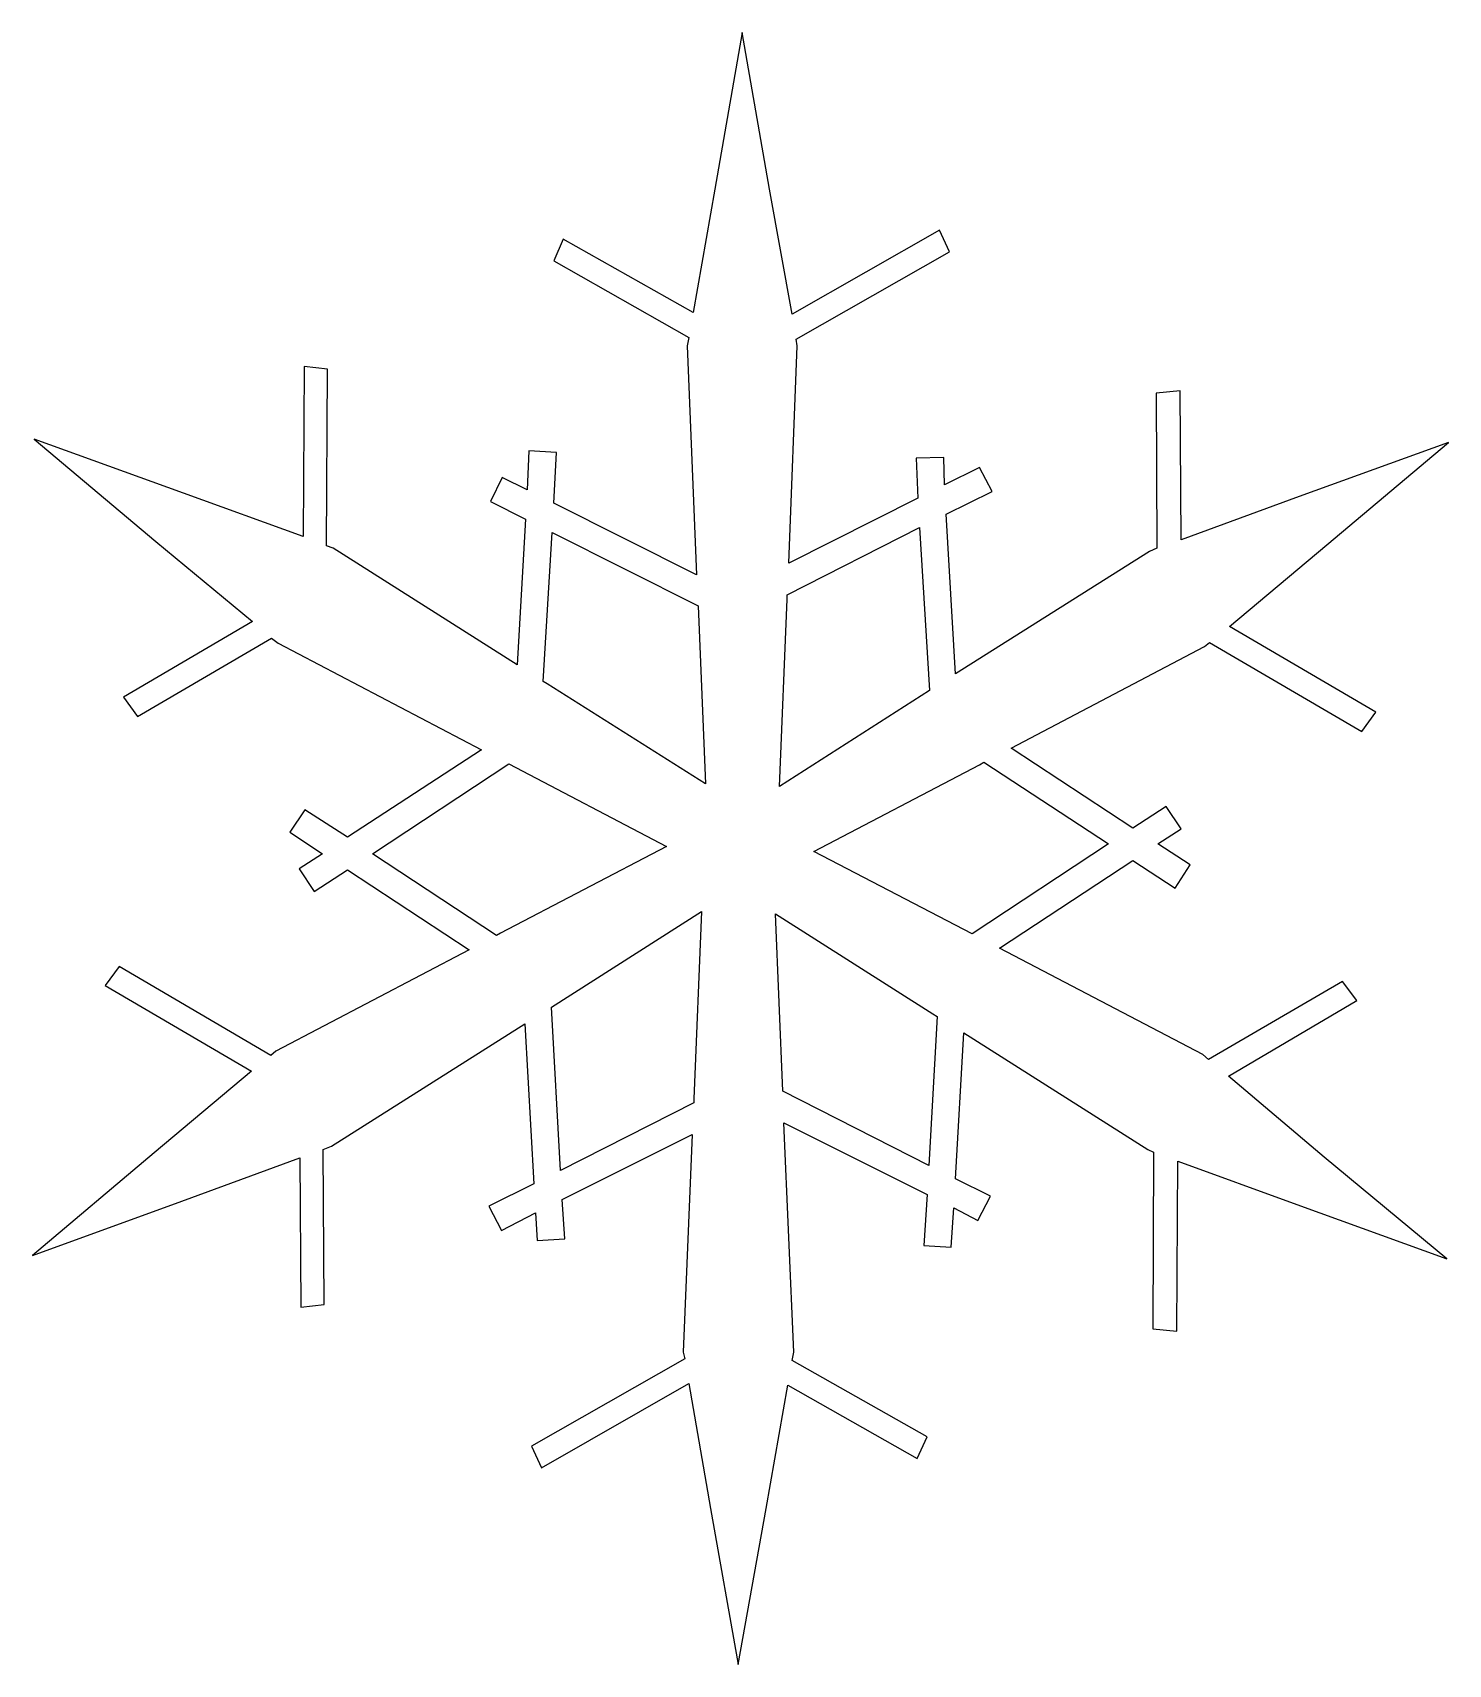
# Model space of a CAD drawing. Header units: centimetres. Extents: x -9.6 to 9.3, y -11.1 to 10.6.
import ezdxf

# ---------------------------------------------------------------- set-up
doc = ezdxf.new("R2010")
doc.units = ezdxf.units.CM
doc.header["$MEASUREMENT"] = 0
doc.layers.add('Camada 1', color=7, linetype='Continuous')

msp = doc.modelspace()

# ---------------------------------------------------------------- linework, layer by layer
at = {"layer": 'Camada 1'}
for points, knots in [([(-5.96744, 3.93988), (-5.96744, 3.93988), (-5.95638, 6.1999), (-5.95638, 6.1999), (-5.95638, 6.1999), (-5.95638, 6.1999), (-5.64618, 6.16667), (-5.64618, 6.16667), (-5.64618, 6.16667), (-5.64618, 6.16667), (-5.65727, 3.81804), (-5.65727, 3.81804), (-5.65727, 3.81804), (-5.65727, 3.81804), (-5.56863, 3.78481), (-5.56863, 3.78481), (-5.56863, 3.78481), (-5.56863, 3.78481), (-3.12028, 2.23382), (-3.12028, 2.23382), (-3.12028, 2.23382), (-3.12028, 2.23382), (-3.0095, 4.17255), (-3.0095, 4.17255), (-3.0095, 4.17255), (-3.0095, 4.17255), (-3.4748, 4.4052), (-3.4748, 4.4052), (-3.4748, 4.4052), (-3.4748, 4.4052), (-3.3197, 4.72648), (-3.3197, 4.72648), (-3.3197, 4.72648), (-3.3197, 4.72648), (-2.98733, 4.5603), (-2.98733, 4.5603), (-2.98733, 4.5603), (-2.98733, 4.5603), (-2.96518, 5.081), (-2.96518, 5.081), (-2.96518, 5.081), (-2.96518, 5.081), (-2.59958, 5.05885), (-2.59958, 5.05885), (-2.59958, 5.05885), (-2.59958, 5.05885), (-2.63281, 4.38305), (-2.63281, 4.38305), (-2.63281, 4.38305), (-2.63281, 4.38305), (-0.73839, 3.43029), (-0.73839, 3.43029), (-0.73839, 3.43029), (-0.73839, 3.43029), (-0.86026, 6.47686), (-0.86026, 6.47686), (-0.86026, 6.47686), (-0.86026, 6.47686), (-0.83811, 6.58764), (-0.83811, 6.58764), (-0.83811, 6.58764), (-0.83811, 6.58764), (-2.63283, 7.60687), (-2.63283, 7.60687), (-2.63283, 7.60687), (-2.63283, 7.60687), (-2.51096, 7.8949), (-2.51096, 7.8949), (-2.51096, 7.8949), (-2.51096, 7.8949), (-0.78273, 6.91999), (-0.78273, 6.91999), (-0.78273, 6.91999), (-0.78273, 6.91999), (-0.49468, 8.55961), (-0.49468, 8.55961), (-0.49468, 8.55961), (-0.49468, 8.55961), (-0.12911, 10.64236), (-0.12911, 10.64236), (-0.12911, 10.64236), (-0.12911, 10.64236), (0.23646, 8.55961), (0.23646, 8.55961), (0.23646, 8.55961), (0.23646, 8.55961), (0.5356, 6.89784), (0.5356, 6.89784), (0.5356, 6.89784), (0.5356, 6.89784), (2.49648, 8.01676), (2.49648, 8.01676), (2.49648, 8.01676), (2.49648, 8.01676), (2.62941, 7.72871), (2.62941, 7.72871), (2.62941, 7.72871), (2.62941, 7.72871), (0.59098, 6.56547), (0.59098, 6.56547), (0.59098, 6.56547), (0.59098, 6.56547), (0.60207, 6.47683), (0.60207, 6.47683), (0.60207, 6.47683), (0.60207, 6.47683), (0.4913, 3.58537), (0.4913, 3.58537), (0.4913, 3.58537), (0.4913, 3.58537), (2.20845, 4.4495), (2.20845, 4.4495), (2.20845, 4.4495), (2.20845, 4.4495), (2.1863, 4.98126), (2.1863, 4.98126), (2.1863, 4.98126), (2.1863, 4.98126), (2.55187, 4.99232), (2.55187, 4.99232), (2.55187, 4.99232), (2.55187, 4.99232), (2.56293, 4.62675), (2.56293, 4.62675), (2.56293, 4.62675), (2.56293, 4.62675), (3.02825, 4.8594), (3.02825, 4.8594), (3.02825, 4.8594), (3.02825, 4.8594), (3.19441, 4.53812), (3.19441, 4.53812), (3.19441, 4.53812), (3.19441, 4.53812), (2.5851, 4.23901), (2.5851, 4.23901), (2.5851, 4.23901), (2.5851, 4.23901), (2.70694, 2.11195), (2.70694, 2.11195), (2.70694, 2.11195), (2.70694, 2.11195), (5.28824, 3.74049), (5.28824, 3.74049), (5.28824, 3.74049), (5.28824, 3.74049), (5.38796, 3.78481), (5.38796, 3.78481), (5.38796, 3.78481), (5.38796, 3.78481), (5.37687, 5.84541), (5.37687, 5.84541), (5.37687, 5.84541), (5.37687, 5.84541), (5.69815, 5.87864), (5.69815, 5.87864), (5.69815, 5.87864), (5.69815, 5.87864), (5.70924, 3.89559), (5.70924, 3.89559), (5.70924, 3.89559), (5.70924, 3.89559), (7.2824, 4.47167), (7.2824, 4.47167), (7.2824, 4.47167), (7.2824, 4.47167), (9.26543, 5.19176), (9.26543, 5.19176), (9.26543, 5.19176), (9.26543, 5.19176), (7.64798, 3.8291), (7.64798, 3.8291), (7.64798, 3.8291), (7.64798, 3.8291), (6.35179, 2.74341), (6.35179, 2.74341), (6.35179, 2.74341), (6.35179, 2.74341), (8.30161, 1.60231), (8.30161, 1.60231), (8.30161, 1.60231), (8.30161, 1.60231), (8.11328, 1.34752), (8.11328, 1.34752), (8.11328, 1.34752), (8.11328, 1.34752), (6.08591, 2.53293), (6.08591, 2.53293), (6.08591, 2.53293), (6.08591, 2.53293), (6.01945, 2.47753), (6.01945, 2.47753), (6.01945, 2.47753), (6.01945, 2.47753), (3.44923, 1.12596), (3.44923, 1.12596), (3.44923, 1.12596), (3.44923, 1.12596), (5.06668, 0.06241), (5.06668, 0.06241), (5.06668, 0.06241), (5.06668, 0.06241), (5.5098, 0.35046), (5.5098, 0.35046), (5.5098, 0.35046), (5.5098, 0.35046), (5.70922, 0.05132), (5.70922, 0.05132), (5.70922, 0.05132), (5.70922, 0.05132), (5.39902, -0.1481), (5.39902, -0.1481), (5.39902, -0.1481), (5.39902, -0.1481), (5.83108, -0.42507), (5.83108, -0.42507), (5.83108, -0.42507), (5.83108, -0.42507), (5.63166, -0.73529), (5.63166, -0.73529), (5.63166, -0.73529), (5.63166, -0.73529), (5.06667, -0.36972), (5.06667, -0.36972), (5.06667, -0.36972), (5.06667, -0.36972), (3.29412, -1.53296), (3.29412, -1.53296), (3.29412, -1.53296), (3.29412, -1.53296), (5.99726, -2.95099), (5.99726, -2.95099), (5.99726, -2.95099), (5.99726, -2.95099), (6.07481, -3.01748), (6.07481, -3.01748), (6.07481, -3.01748), (6.07481, -3.01748), (7.85845, -1.97611), (7.85845, -1.97611), (7.85845, -1.97611), (7.85845, -1.97611), (8.04678, -2.23093), (8.04678, -2.23093), (8.04678, -2.23093), (8.04678, -2.23093), (6.34072, -3.23907), (6.34072, -3.23907), (6.34072, -3.23907), (6.34072, -3.23907), (7.61472, -4.31368), (7.61472, -4.31368), (7.61472, -4.31368), (7.61472, -4.31368), (9.24328, -5.66525), (9.24328, -5.66525), (9.24328, -5.66525), (9.24328, -5.66525), (7.24916, -4.94506), (7.24916, -4.94506), (7.24916, -4.94506), (7.24916, -4.94506), (5.66494, -4.36898), (5.66494, -4.36898), (5.66494, -4.36898), (5.66494, -4.36898), (5.65385, -6.629), (5.65385, -6.629), (5.65385, -6.629), (5.65385, -6.629), (5.33257, -6.59577), (5.33257, -6.59577), (5.33257, -6.59577), (5.33257, -6.59577), (5.34366, -4.24712), (5.34366, -4.24712), (5.34366, -4.24712), (5.34366, -4.24712), (5.26611, -4.21386), (5.26611, -4.21386), (5.26611, -4.21386), (5.26611, -4.21386), (2.81776, -2.6629), (2.81776, -2.6629), (2.81776, -2.6629), (2.81776, -2.6629), (2.70695, -4.60161), (2.70695, -4.60161), (2.70695, -4.60161), (2.70695, -4.60161), (3.17225, -4.83426), (3.17225, -4.83426), (3.17225, -4.83426), (3.17225, -4.83426), (3.00609, -5.15554), (3.00609, -5.15554), (3.00609, -5.15554), (3.00609, -5.15554), (2.68481, -4.98938), (2.68481, -4.98938), (2.68481, -4.98938), (2.68481, -4.98938), (2.65158, -5.51008), (2.65158, -5.51008), (2.65158, -5.51008), (2.65158, -5.51008), (2.28598, -5.48791), (2.28598, -5.48791), (2.28598, -5.48791), (2.28598, -5.48791), (2.3303, -4.81214), (2.3303, -4.81214), (2.3303, -4.81214), (2.3303, -4.81214), (0.4248, -3.85938), (0.4248, -3.85938), (0.4248, -3.85938), (0.4248, -3.85938), (0.55775, -6.90595), (0.55775, -6.90595), (0.55775, -6.90595), (0.55775, -6.90595), (0.53558, -7.01676), (0.53558, -7.01676), (0.53558, -7.01676), (0.53558, -7.01676), (2.33028, -8.03596), (2.33028, -8.03596), (2.33028, -8.03596), (2.33028, -8.03596), (2.19735, -8.32401), (2.19735, -8.32401), (2.19735, -8.32401), (2.19735, -8.32401), (0.4802, -7.34907), (0.4802, -7.34907), (0.4802, -7.34907), (0.4802, -7.34907), (0.19215, -8.98869), (0.19215, -8.98869), (0.19215, -8.98869), (0.19215, -8.98869), (-0.18451, -11.06038), (-0.18451, -11.06038), (-0.18451, -11.06038), (-0.18451, -11.06038), (-0.55008, -8.98869), (-0.55008, -8.98869), (-0.55008, -8.98869), (-0.55008, -8.98869), (-0.83813, -7.32692), (-0.83813, -7.32692), (-0.83813, -7.32692), (-0.83813, -7.32692), (-2.79901, -8.44584), (-2.79901, -8.44584), (-2.79901, -8.44584), (-2.79901, -8.44584), (-2.93194, -8.15779), (-2.93194, -8.15779), (-2.93194, -8.15779), (-2.93194, -8.15779), (-0.89351, -6.99455), (-0.89351, -6.99455), (-0.89351, -6.99455), (-0.89351, -6.99455), (-0.91566, -6.90591), (-0.91566, -6.90591), (-0.91566, -6.90591), (-0.91566, -6.90591), (-0.79382, -4.01444), (-0.79382, -4.01444), (-0.79382, -4.01444), (-0.79382, -4.01444), (-2.52205, -4.87854), (-2.52205, -4.87854), (-2.52205, -4.87854), (-2.52205, -4.87854), (-2.48882, -5.39924), (-2.48882, -5.39924), (-2.48882, -5.39924), (-2.48882, -5.39924), (-2.85439, -5.42141), (-2.85439, -5.42141), (-2.85439, -5.42141), (-2.85439, -5.42141), (-2.87654, -5.05581), (-2.87654, -5.05581), (-2.87654, -5.05581), (-2.87654, -5.05581), (-3.33075, -5.28848), (-3.33075, -5.28848), (-3.33075, -5.28848), (-3.33075, -5.28848), (-3.49693, -4.96717), (-3.49693, -4.96717), (-3.49693, -4.96717), (-3.49693, -4.96717), (-2.89871, -4.66806), (-2.89871, -4.66806), (-2.89871, -4.66806), (-2.89871, -4.66806), (-3.02055, -2.54097), (-3.02055, -2.54097), (-3.02055, -2.54097), (-3.02055, -2.54097), (-5.59077, -4.16951), (-5.59077, -4.16951), (-5.59077, -4.16951), (-5.59077, -4.16951), (-5.70158, -4.21383), (-5.70158, -4.21383), (-5.70158, -4.21383), (-5.70158, -4.21383), (-5.69049, -6.27443), (-5.69049, -6.27443), (-5.69049, -6.27443), (-5.69049, -6.27443), (-6.00069, -6.30769), (-6.00069, -6.30769), (-6.00069, -6.30769), (-6.00069, -6.30769), (-6.01175, -4.32464), (-6.01175, -4.32464), (-6.01175, -4.32464), (-6.01175, -4.32464), (-7.58491, -4.90072), (-7.58491, -4.90072), (-7.58491, -4.90072), (-7.58491, -4.90072), (-9.56796, -5.62081), (-9.56796, -5.62081), (-9.56796, -5.62081), (-9.56796, -5.62081), (-7.95049, -4.2582), (-7.95049, -4.2582), (-7.95049, -4.2582), (-7.95049, -4.2582), (-6.6543, -3.17251), (-6.6543, -3.17251), (-6.6543, -3.17251), (-6.6543, -3.17251), (-8.60412, -2.03141), (-8.60412, -2.03141), (-8.60412, -2.03141), (-8.60412, -2.03141), (-8.41579, -1.77662), (-8.41579, -1.77662), (-8.41579, -1.77662), (-8.41579, -1.77662), (-6.39951, -2.96201), (-6.39951, -2.96201), (-6.39951, -2.96201), (-6.39951, -2.96201), (-6.33305, -2.90661), (-6.33305, -2.90661), (-6.33305, -2.90661), (-6.33305, -2.90661), (-3.76283, -1.55504), (-3.76283, -1.55504), (-3.76283, -1.55504), (-3.76283, -1.55504), (-5.38028, -0.49152), (-5.38028, -0.49152), (-5.38028, -0.49152), (-5.38028, -0.49152), (-5.82343, -0.77957), (-5.82343, -0.77957), (-5.82343, -0.77957), (-5.82343, -0.77957), (-6.02285, -0.48043), (-6.02285, -0.48043), (-6.02285, -0.48043), (-6.02285, -0.48043), (-5.71265, -0.28104), (-5.71265, -0.28104), (-5.71265, -0.28104), (-5.71265, -0.28104), (-6.14471, 0.00701), (-6.14471, 0.00701), (-6.14471, 0.00701), (-6.14471, 0.00701), (-5.94529, 0.30615), (-5.94529, 0.30615), (-5.94529, 0.30615), (-5.94529, 0.30615), (-5.3803, -0.05945), (-5.3803, -0.05945), (-5.3803, -0.05945), (-5.3803, -0.05945), (-3.59666, 1.10379), (-3.59666, 1.10379), (-3.59666, 1.10379), (-3.59666, 1.10379), (-6.2998, 2.52182), (-6.2998, 2.52182), (-6.2998, 2.52182), (-6.2998, 2.52182), (-6.38844, 2.58828), (-6.38844, 2.58828), (-6.38844, 2.58828), (-6.38844, 2.58828), (-8.17208, 1.54691), (-8.17208, 1.54691), (-8.17208, 1.54691), (-8.17208, 1.54691), (-8.36041, 1.8017), (-8.36041, 1.8017), (-8.36041, 1.8017), (-8.36041, 1.8017), (-6.64324, 2.80984), (-6.64324, 2.80984), (-6.64324, 2.80984), (-6.64324, 2.80984), (-7.92835, 3.87336), (-7.92835, 3.87336), (-7.92835, 3.87336), (-7.92835, 3.87336), (-9.5458, 5.23602), (-9.5458, 5.23602), (-9.5458, 5.23602), (-9.5458, 5.23602), (-7.56275, 4.51593), (-7.56275, 4.51593), (-7.56275, 4.51593), (-7.56275, 4.51593), (-5.96744, 3.93988), (-5.96744, 3.93988)], [0, 0, 0, 0, 0.0075188, 0.0075188, 0.0075188, 0.0075188, 0.01503759, 0.01503759, 0.01503759, 0.01503759, 0.02255639, 0.02255639, 0.02255639, 0.02255639, 0.03007519, 0.03007519, 0.03007519, 0.03007519, 0.03759398, 0.03759398, 0.03759398, 0.03759398, 0.04511278, 0.04511278, 0.04511278, 0.04511278, 0.05263158, 0.05263158, 0.05263158, 0.05263158, 0.06015038, 0.06015038, 0.06015038, 0.06015038, 0.06766917, 0.06766917, 0.06766917, 0.06766917, 0.07518797, 0.07518797, 0.07518797, 0.07518797, 0.08270677, 0.08270677, 0.08270677, 0.08270677, 0.09022556, 0.09022556, 0.09022556, 0.09022556, 0.09774436, 0.09774436, 0.09774436, 0.09774436, 0.10526316, 0.10526316, 0.10526316, 0.10526316, 0.11278195, 0.11278195, 0.11278195, 0.11278195, 0.12030075, 0.12030075, 0.12030075, 0.12030075, 0.12781955, 0.12781955, 0.12781955, 0.12781955, 0.13533835, 0.13533835, 0.13533835, 0.13533835, 0.14285714, 0.14285714, 0.14285714, 0.14285714, 0.15037594, 0.15037594, 0.15037594, 0.15037594, 0.15789474, 0.15789474, 0.15789474, 0.15789474, 0.16541353, 0.16541353, 0.16541353, 0.16541353, 0.17293233, 0.17293233, 0.17293233, 0.17293233, 0.18045113, 0.18045113, 0.18045113, 0.18045113, 0.18796992, 0.18796992, 0.18796992, 0.18796992, 0.19548872, 0.19548872, 0.19548872, 0.19548872, 0.20300752, 0.20300752, 0.20300752, 0.20300752, 0.21052632, 0.21052632, 0.21052632, 0.21052632, 0.21804511, 0.21804511, 0.21804511, 0.21804511, 0.22556391, 0.22556391, 0.22556391, 0.22556391, 0.23308271, 0.23308271, 0.23308271, 0.23308271, 0.2406015, 0.2406015, 0.2406015, 0.2406015, 0.2481203, 0.2481203, 0.2481203, 0.2481203, 0.2556391, 0.2556391, 0.2556391, 0.2556391, 0.26315789, 0.26315789, 0.26315789, 0.26315789, 0.27067669, 0.27067669, 0.27067669, 0.27067669, 0.27819549, 0.27819549, 0.27819549, 0.27819549, 0.28571429, 0.28571429, 0.28571429, 0.28571429, 0.29323308, 0.29323308, 0.29323308, 0.29323308, 0.30075188, 0.30075188, 0.30075188, 0.30075188, 0.30827068, 0.30827068, 0.30827068, 0.30827068, 0.31578947, 0.31578947, 0.31578947, 0.31578947, 0.32330827, 0.32330827, 0.32330827, 0.32330827, 0.33082707, 0.33082707, 0.33082707, 0.33082707, 0.33834586, 0.33834586, 0.33834586, 0.33834586, 0.34586466, 0.34586466, 0.34586466, 0.34586466, 0.35338346, 0.35338346, 0.35338346, 0.35338346, 0.36090226, 0.36090226, 0.36090226, 0.36090226, 0.36842105, 0.36842105, 0.36842105, 0.36842105, 0.37593985, 0.37593985, 0.37593985, 0.37593985, 0.38345865, 0.38345865, 0.38345865, 0.38345865, 0.39097744, 0.39097744, 0.39097744, 0.39097744, 0.39849624, 0.39849624, 0.39849624, 0.39849624, 0.40601504, 0.40601504, 0.40601504, 0.40601504, 0.41353383, 0.41353383, 0.41353383, 0.41353383, 0.42105263, 0.42105263, 0.42105263, 0.42105263, 0.42857143, 0.42857143, 0.42857143, 0.42857143, 0.43609023, 0.43609023, 0.43609023, 0.43609023, 0.44360902, 0.44360902, 0.44360902, 0.44360902, 0.45112782, 0.45112782, 0.45112782, 0.45112782, 0.45864662, 0.45864662, 0.45864662, 0.45864662, 0.46616541, 0.46616541, 0.46616541, 0.46616541, 0.47368421, 0.47368421, 0.47368421, 0.47368421, 0.48120301, 0.48120301, 0.48120301, 0.48120301, 0.4887218, 0.4887218, 0.4887218, 0.4887218, 0.4962406, 0.4962406, 0.4962406, 0.4962406, 0.5037594, 0.5037594, 0.5037594, 0.5037594, 0.5112782, 0.5112782, 0.5112782, 0.5112782, 0.51879699, 0.51879699, 0.51879699, 0.51879699, 0.52631579, 0.52631579, 0.52631579, 0.52631579, 0.53383459, 0.53383459, 0.53383459, 0.53383459, 0.54135338, 0.54135338, 0.54135338, 0.54135338, 0.54887218, 0.54887218, 0.54887218, 0.54887218, 0.55639098, 0.55639098, 0.55639098, 0.55639098, 0.56390977, 0.56390977, 0.56390977, 0.56390977, 0.57142857, 0.57142857, 0.57142857, 0.57142857, 0.57894737, 0.57894737, 0.57894737, 0.57894737, 0.58646617, 0.58646617, 0.58646617, 0.58646617, 0.59398496, 0.59398496, 0.59398496, 0.59398496, 0.60150376, 0.60150376, 0.60150376, 0.60150376, 0.60902256, 0.60902256, 0.60902256, 0.60902256, 0.61654135, 0.61654135, 0.61654135, 0.61654135, 0.62406015, 0.62406015, 0.62406015, 0.62406015, 0.63157895, 0.63157895, 0.63157895, 0.63157895, 0.63909774, 0.63909774, 0.63909774, 0.63909774, 0.64661654, 0.64661654, 0.64661654, 0.64661654, 0.65413534, 0.65413534, 0.65413534, 0.65413534, 0.66165414, 0.66165414, 0.66165414, 0.66165414, 0.66917293, 0.66917293, 0.66917293, 0.66917293, 0.67669173, 0.67669173, 0.67669173, 0.67669173, 0.68421053, 0.68421053, 0.68421053, 0.68421053, 0.69172932, 0.69172932, 0.69172932, 0.69172932, 0.69924812, 0.69924812, 0.69924812, 0.69924812, 0.70676692, 0.70676692, 0.70676692, 0.70676692, 0.71428571, 0.71428571, 0.71428571, 0.71428571, 0.72180451, 0.72180451, 0.72180451, 0.72180451, 0.72932331, 0.72932331, 0.72932331, 0.72932331, 0.73684211, 0.73684211, 0.73684211, 0.73684211, 0.7443609, 0.7443609, 0.7443609, 0.7443609, 0.7518797, 0.7518797, 0.7518797, 0.7518797, 0.7593985, 0.7593985, 0.7593985, 0.7593985, 0.76691729, 0.76691729, 0.76691729, 0.76691729, 0.77443609, 0.77443609, 0.77443609, 0.77443609, 0.78195489, 0.78195489, 0.78195489, 0.78195489, 0.78947368, 0.78947368, 0.78947368, 0.78947368, 0.79699248, 0.79699248, 0.79699248, 0.79699248, 0.80451128, 0.80451128, 0.80451128, 0.80451128, 0.81203008, 0.81203008, 0.81203008, 0.81203008, 0.81954887, 0.81954887, 0.81954887, 0.81954887, 0.82706767, 0.82706767, 0.82706767, 0.82706767, 0.83458647, 0.83458647, 0.83458647, 0.83458647, 0.84210526, 0.84210526, 0.84210526, 0.84210526, 0.84962406, 0.84962406, 0.84962406, 0.84962406, 0.85714286, 0.85714286, 0.85714286, 0.85714286, 0.86466165, 0.86466165, 0.86466165, 0.86466165, 0.87218045, 0.87218045, 0.87218045, 0.87218045, 0.87969925, 0.87969925, 0.87969925, 0.87969925, 0.88721805, 0.88721805, 0.88721805, 0.88721805, 0.89473684, 0.89473684, 0.89473684, 0.89473684, 0.90225564, 0.90225564, 0.90225564, 0.90225564, 0.90977444, 0.90977444, 0.90977444, 0.90977444, 0.91729323, 0.91729323, 0.91729323, 0.91729323, 0.92481203, 0.92481203, 0.92481203, 0.92481203, 0.93233083, 0.93233083, 0.93233083, 0.93233083, 0.93984962, 0.93984962, 0.93984962, 0.93984962, 0.94736842, 0.94736842, 0.94736842, 0.94736842, 0.95488722, 0.95488722, 0.95488722, 0.95488722, 0.96240602, 0.96240602, 0.96240602, 0.96240602, 0.96992481, 0.96992481, 0.96992481, 0.96992481, 0.97744361, 0.97744361, 0.97744361, 0.97744361, 0.98496241, 0.98496241, 0.98496241, 0.98496241, 1, 1, 1, 1]), ([(-2.65499, 3.99526), (-2.65499, 3.99526), (-2.77686, 2.01221), (-2.77686, 2.01221), (-2.77686, 2.01221), (-2.77686, 2.01221), (-2.72146, 1.97898), (-2.72146, 1.97898), (-2.72146, 1.97898), (-2.72146, 1.97898), (-0.61654, 0.64955), (-0.61654, 0.64955), (-0.61654, 0.64955), (-0.61654, 0.64955), (-0.71626, 3.02035), (-0.71626, 3.02035), (-0.71626, 3.02035), (-0.71626, 3.02035), (-2.65499, 3.99526), (-2.65499, 3.99526)], [0, 0, 0, 0, 0.16666667, 0.16666667, 0.16666667, 0.16666667, 0.33333333, 0.33333333, 0.33333333, 0.33333333, 0.5, 0.5, 0.5, 0.5, 0.66666667, 0.66666667, 0.66666667, 0.66666667, 1, 1, 1, 1]), ([(0.36946, 0.61632), (0.36946, 0.61632), (2.36357, 1.89034), (2.36357, 1.89034), (2.36357, 1.89034), (2.36357, 1.89034), (2.23064, 4.06172), (2.23064, 4.06172), (2.23064, 4.06172), (2.23064, 4.06172), (0.46915, 3.16436), (0.46915, 3.16436), (0.46915, 3.16436), (0.46915, 3.16436), (0.46915, 3.10896), (0.46915, 3.10896), (0.46915, 3.10896), (0.46915, 3.10896), (0.36946, 0.61632), (0.36946, 0.61632)], [0, 0, 0, 0, 0.16666667, 0.16666667, 0.16666667, 0.16666667, 0.33333333, 0.33333333, 0.33333333, 0.33333333, 0.5, 0.5, 0.5, 0.5, 0.66666667, 0.66666667, 0.66666667, 0.66666667, 1, 1, 1, 1]), ([(-1.13723, -0.18135), (-1.13723, -0.18135), (-3.23107, 0.91546), (-3.23107, 0.91546), (-3.23107, 0.91546), (-3.23107, 0.91546), (-5.04794, -0.28104), (-5.04794, -0.28104), (-5.04794, -0.28104), (-5.04794, -0.28104), (-3.39723, -1.3667), (-3.39723, -1.3667), (-3.39723, -1.3667), (-3.39723, -1.3667), (-3.34185, -1.33347), (-3.34185, -1.33347), (-3.34185, -1.33347), (-3.34185, -1.33347), (-1.13723, -0.18135), (-1.13723, -0.18135)], [0, 0, 0, 0, 0.16666667, 0.16666667, 0.16666667, 0.16666667, 0.33333333, 0.33333333, 0.33333333, 0.33333333, 0.5, 0.5, 0.5, 0.5, 0.66666667, 0.66666667, 0.66666667, 0.66666667, 1, 1, 1, 1]), ([(0.82367, -0.24778), (0.82367, -0.24778), (2.92859, -1.34456), (2.92859, -1.34456), (2.92859, -1.34456), (2.92859, -1.34456), (4.74546, -0.14806), (4.74546, -0.14806), (4.74546, -0.14806), (4.74546, -0.14806), (3.08366, 0.93763), (3.08366, 0.93763), (3.08366, 0.93763), (3.08366, 0.93763), (3.02828, 0.9044), (3.02828, 0.9044), (3.02828, 0.9044), (3.02828, 0.9044), (0.82367, -0.24778), (0.82367, -0.24778)], [0, 0, 0, 0, 0.16666667, 0.16666667, 0.16666667, 0.16666667, 0.33333333, 0.33333333, 0.33333333, 0.33333333, 0.5, 0.5, 0.5, 0.5, 0.66666667, 0.66666667, 0.66666667, 0.66666667, 1, 1, 1, 1]), ([(-0.67194, -1.04545), (-0.67194, -1.04545), (-2.66608, -2.31947), (-2.66608, -2.31947), (-2.66608, -2.31947), (-2.66608, -2.31947), (-2.54421, -4.49085), (-2.54421, -4.49085), (-2.54421, -4.49085), (-2.54421, -4.49085), (-0.77163, -3.59349), (-0.77163, -3.59349), (-0.77163, -3.59349), (-0.77163, -3.59349), (-0.77163, -3.53809), (-0.77163, -3.53809), (-0.77163, -3.53809), (-0.77163, -3.53809), (-0.67194, -1.04545), (-0.67194, -1.04545)], [0, 0, 0, 0, 0.16666667, 0.16666667, 0.16666667, 0.16666667, 0.33333333, 0.33333333, 0.33333333, 0.33333333, 0.5, 0.5, 0.5, 0.5, 0.66666667, 0.66666667, 0.66666667, 0.66666667, 1, 1, 1, 1]), ([(0.31406, -1.07871), (0.31406, -1.07871), (0.41378, -3.43842), (0.41378, -3.43842), (0.41378, -3.43842), (0.41378, -3.43842), (2.35249, -4.42442), (2.35249, -4.42442), (2.35249, -4.42442), (2.35249, -4.42442), (2.4633, -2.44137), (2.4633, -2.44137), (2.4633, -2.44137), (2.4633, -2.44137), (2.4079, -2.40814), (2.4079, -2.40814), (2.4079, -2.40814), (2.4079, -2.40814), (0.31406, -1.07871), (0.31406, -1.07871)], [0, 0, 0, 0, 0.16666667, 0.16666667, 0.16666667, 0.16666667, 0.33333333, 0.33333333, 0.33333333, 0.33333333, 0.5, 0.5, 0.5, 0.5, 0.66666667, 0.66666667, 0.66666667, 0.66666667, 1, 1, 1, 1])]:
    msp.add_open_spline(points, degree=3, knots=knots, dxfattribs=at)

doc.saveas('drawing.dxf')
